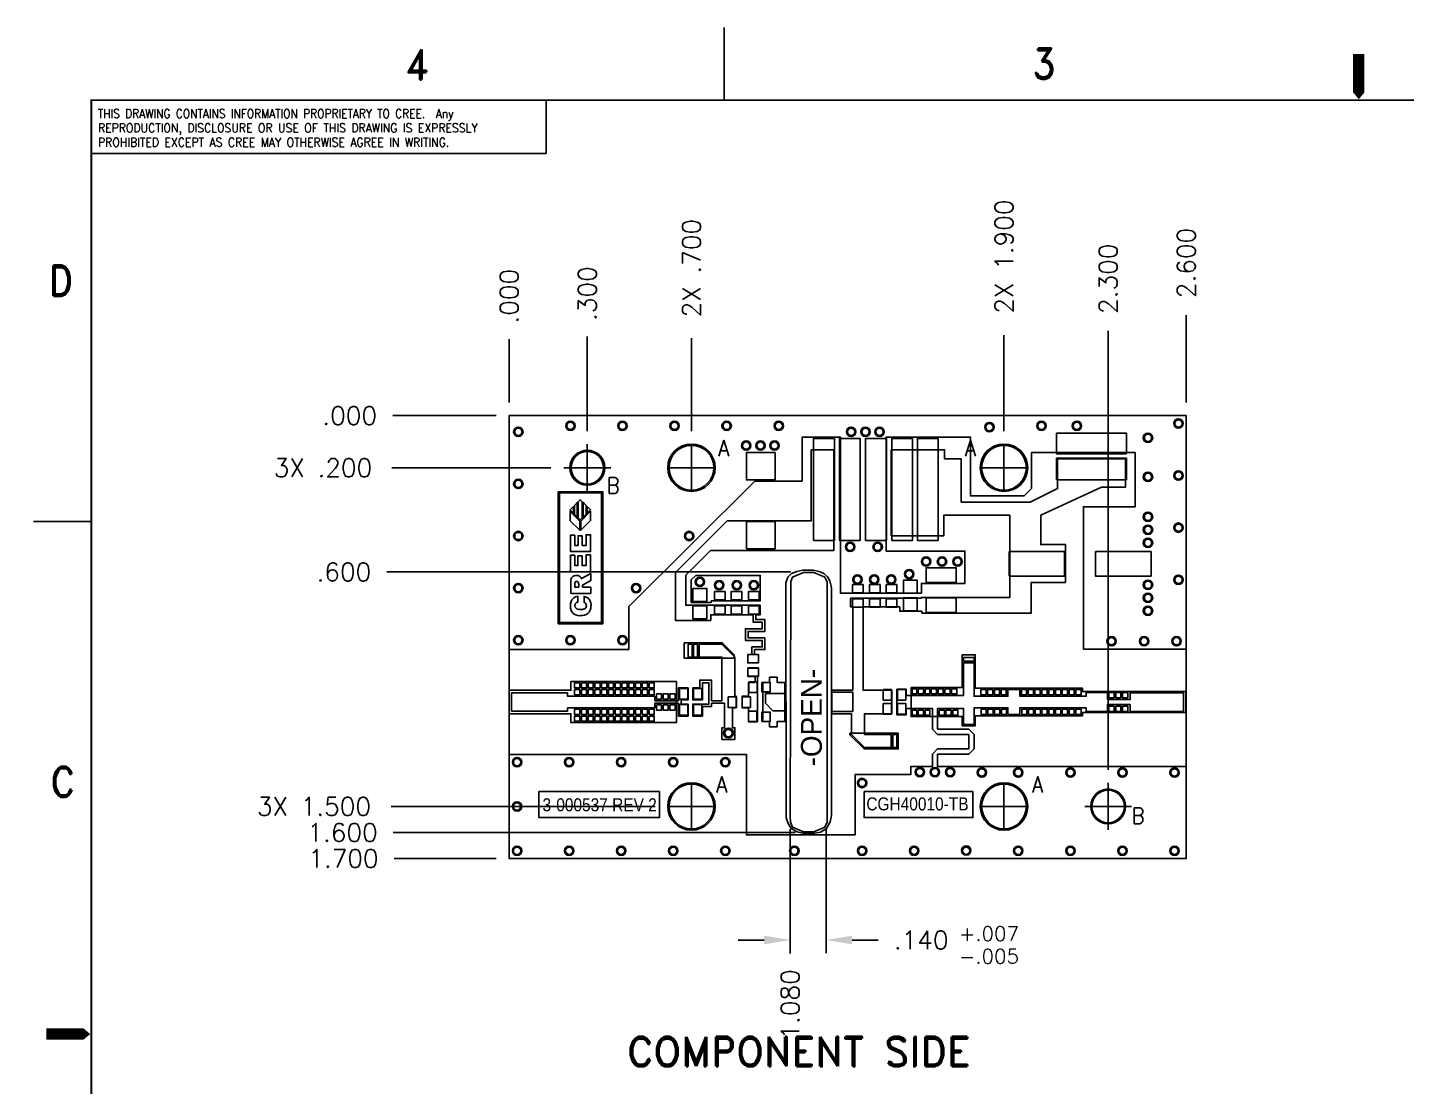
# Model space of a CAD drawing. Header units: inches. Extents: x 4.9 to 15.8, y 1 to 8.7.
# Drawn here: x 5.05 to 10.34, y 4.64 to 8.7 of the extents above; entities that cross this region are included whole.
import ezdxf
from ezdxf.enums import TextEntityAlignment as Align

# ---------------------------------------------------------------- set-up
doc = ezdxf.new("R2010")
doc.units = ezdxf.units.IN
doc.header["$MEASUREMENT"] = 0
doc.linetypes.add('FILLPOLYEX', pattern=[101, 100, 1])
doc.linetypes.add('FILLPOLYIN', pattern=[101, 100, 1])
for name, color, linetype in [('BORDER', 9, 'Continuous'), ('CUTOUT_FAB_pill-flange', 7, 'Continuous'), ('DIM', 1, 'Continuous'), ('MASK', 3, 'Continuous'), ('PCBHOLE', 200, 'Continuous'), ('Substrate_Outline', 2, 'Continuous'), ('TEXT', 4, 'Continuous'), ('TEXT_CLEAR', 7, 'Continuous'), ('TOP', 5, 'Continuous'), ('TRACE1', 20, 'Continuous'), ('VIA_28mil', 250, 'Continuous')]:
    doc.layers.add(name, color=color, linetype=linetype)
doc.styles.add('ARIAL_NEW', font='ARIAL.TTF', dxfattribs={"width": 0.85})
doc.styles.add('DATE', font='ROMANS.SHX', dxfattribs={"width": 0.55})
doc.styles.add('NAME', font='ROMANS.shx', dxfattribs={"width": 0.6})
doc.styles.add('ROMAND', font='romand.shx')
doc.styles.add('ROMANS', font='romans.shx')

# ---------------------------------------------------------------- blocks, each defined once
blk = doc.blocks.new('block_template(1)_2000')
at = {"layer": 'BORDER'}
for p, q in [((-2.03722, -0.12402), (-2.03722, -0.14854)), ((-2.09738, -0.1665), (-2.09738, -0.14854)), ((-2.25091, -0.1665), (-2.09738, -0.1665)), ((-2.2704, -0.29068), (-2.25091, -0.29068))]:
    blk.add_line(p, q, dxfattribs=at)
for points in [[(-1.823, -0.14819, 0, 0.0127, 0), (-1.823, -0.14058, 0.00383, 0.00383, 0), (-1.823, -0.13293, 0.00383, 0.00383, 0)], [(-2.25125, -0.46364, 0, 0.0127, 0), (-2.25886, -0.46364, 0.00383, 0.00383, 0), (-2.26607, -0.46364, 0.00383, 0.00383, 0)]]:
    blk.add_lwpolyline(points, format="xyseb", dxfattribs=at)
at = {"layer": 'BORDER', "const_width": 0.00061}
blk.add_lwpolyline([(-1.3951, -0.14854), (-2.25091, -0.14854), (-2.25091, -0.77875), (-1.3951, -0.77875)], close=True, dxfattribs=at)
at = {"layer": 'BORDER', "style": 'ROMAND'}
for s, height, width, p in [('4', 0.01017, 0.9, (-2.14495, -0.14153)), ('3', 0.01017, 0.9, (-1.93315, -0.14129)), ('THIS DRAWING CONTAINS INFORMATION PROPRIETARY TO CREE.  Any ', 0.0029847, 0.88, (-2.24865, -0.15453)), ('REPRODUCTION, DISCLOSURE OR USE OF THIS DRAWING IS EXPRESSLY', 0.0029847, 0.9, (-2.24865, -0.15936)), ('PROHIBITED EXCEPT AS CREE MAY OTHERWISE AGREE IN WRITING.', 0.0029847, 0.9, (-2.24865, -0.1642)), ('D', 0.01017, 0.9, (-2.26528, -0.21452)), ('C', 0.01017, 0.9, (-2.26464, -0.38362))]:
    blk.add_text(s, height=height, dxfattribs=dict(at, width=width)).set_placement(p)
at = {"layer": 'TEXT'}
for tag, height, style, p in [('REVBL', 0.00533, 'ROMANS', (-1.66436, -0.17826)), ('SFINISH', 0.00269, 'ROMANS', (-1.67501, -0.71093)), ('TITLE1', 0.00665, 'ROMAND', (-1.48586, -0.73643)), ('TITLE2', 0.00665, 'ROMAND', (-1.48586, -0.74709)), ('REV.', 0.00665, 'ROMAND', (-1.40325, -0.76575))]:
    blk.add_attdef(tag, text='', height=height, dxfattribs=dict(at, style=style)).set_placement(p, align=Align.CENTER)
for tag, p, height, style in [('DESCRIPTION', (-1.65103, -0.17826), 0.00533, 'ROMANS'), ('FTOL', (-1.73917, -0.72575), 0.00269, 'ROMANS'), ('DTOL2', (-1.70083, -0.72575), 0.00269, 'ROMANS'), ('ATOL', (-1.67755, -0.72575), 0.00269, 'ROMANS'), ('DTOL3', (-1.70083, -0.72989), 0.00269, 'ROMANS'), ('DRWNO', (-1.48566, -0.76575), 0.00665, 'ROMAND'), ('SCALE', (-1.53667, -0.77549), 0.00426, 'ROMANS'), ('SHTNO', (-1.44224, -0.77562), 0.00426, 'ROMANS')]:
    blk.add_attdef(tag, p, '', height=height, dxfattribs=dict(at, style=style))
for tag, p, style, width in [('DWNBY', (-1.65587, -0.73568), 'NAME', 0.6), ('DDATE', (-1.60794, -0.73568), 'DATE', 0.55), ('CHKBY', (-1.65587, -0.74619), 'NAME', 0.6), ('CDATE', (-1.60794, -0.74619), 'DATE', 0.55), ('ENGBY', (-1.65587, -0.7567), 'NAME', 0.6), ('EDATE', (-1.60794, -0.7567), 'DATE', 0.55), ('QABY', (-1.65587, -0.76721), 'NAME', 0.6), ('QDATE', (-1.60794, -0.76721), 'DATE', 0.55), ('MFGBY', (-1.65587, -0.77772), 'NAME', 0.6), ('MDATE', (-1.60794, -0.77772), 'DATE', 0.55)]:
    blk.add_attdef(tag, p, '', height=0.00533, dxfattribs=dict(at, style=style, width=width))

msp = doc.modelspace()

# ---------------------------------------------------------------- linework, layer by layer
at = {"layer": 'CUTOUT_FAB_pill-flange', "color": 24}
msp.add_lwpolyline([(8.1153, 5.6736), (8.1154, 5.6505), (8.1074, 5.6309), (8.0643, 5.6131), (8.0253, 5.6131), (7.9822, 5.6309), (7.9744, 5.6504), (7.9743, 5.6736), (7.9759, 6.5736), (7.9822, 6.5902), (8.0253, 6.6081), (8.0643, 6.6081), (8.1074, 6.5902), (8.1152, 6.5713), (8.1154, 5.674)], dxfattribs=at)
at = {"layer": 'DIM'}
for p, q in [((9.4948, 7.2606), (9.4948, 7.5965)), ((8.7948, 7.1506), (8.7948, 7.5195)), ((9.1948, 5.8506), (9.1948, 7.536)), ((6.8948, 7.2606), (6.8948, 7.504)), ((7.1948, 7.1506), (7.1948, 7.514)), ((7.5948, 7.1506), (7.5948, 7.5084)), ((6.8448, 7.2106), (6.4473, 7.2106)), ((6.8448, 7.2106), (6.4473, 7.2106)), ((7.1948, 6.9206), (7.1948, 7.1006)), ((7.1948, 6.9206), (7.1948, 7.1006)), ((7.5948, 6.9206), (7.5948, 7.1006)), ((8.7948, 6.9206), (8.7948, 7.1006)), ((7.0548, 7.0106), (6.4438, 7.0106)), ((7.1048, 7.0106), (7.2848, 7.0106)), ((7.1048, 7.0106), (7.2848, 7.0106)), ((7.5048, 7.0106), (7.6848, 7.0106)), ((8.7048, 7.0106), (8.8848, 7.0106)), ((7.9748, 6.6106), (6.425, 6.6106)), ((7.5948, 5.6206), (7.5948, 5.8006)), ((8.7948, 5.6206), (8.7948, 5.8006)), ((9.1948, 5.6206), (9.1948, 5.8006)), ((7.4548, 5.7106), (6.4418, 5.7106)), ((7.5048, 5.7106), (7.6848, 5.7106)), ((8.7048, 5.7106), (8.8848, 5.7106)), ((9.1048, 5.7106), (9.2848, 5.7106)), ((7.9738, 5.6236), (7.9738, 5.1456)), ((8.1118, 5.6236), (8.1118, 5.1478)), ((7.9948, 5.6106), (6.4497, 5.6106)), ((6.8448, 5.5106), (6.4532, 5.5106)), ((6.8448, 5.5106), (6.4532, 5.5106)), ((7.8738, 5.1978), (7.7738, 5.1978)), ((7.8738, 5.1978), (7.7738, 5.1978)), ((8.2118, 5.1978), (8.3118, 5.1978)), ((8.2118, 5.1978), (8.3118, 5.1978))]:
    msp.add_line(p, q, dxfattribs=at)
for points in [[(7.8738, 5.2145), (7.8738, 5.1812), (7.9738, 5.1978)], [(7.8738, 5.2145), (7.8738, 5.1812), (7.9738, 5.1978)], [(8.2118, 5.2145), (8.2118, 5.1812), (8.1118, 5.1978)], [(8.2118, 5.2145), (8.2118, 5.1812), (8.1118, 5.1978)]]:
    msp.add_solid(points, dxfattribs=at)
at = {"layer": 'MASK'}
for points in [[(8.1436, 7.1229), (8.0636, 7.1229), (8.0636, 6.7319), (8.1436, 6.7319)], [(8.2426, 7.1229), (8.1626, 7.1229), (8.1626, 6.7319), (8.2426, 6.7319)], [(8.3436, 7.1229), (8.2636, 7.1229), (8.2636, 6.7319), (8.3436, 6.7319)], [(8.4436, 7.1229), (8.3636, 7.1229), (8.3636, 6.7319), (8.4436, 6.7319)], [(8.5426, 7.1229), (8.4626, 7.1229), (8.4626, 6.7319), (8.5426, 6.7319)], [(9.2652, 7.0638), (9.2652, 7.1438), (8.9971, 7.1438), (8.9971, 7.0638)], [(7.9157, 6.9639), (7.8057, 6.9639), (7.8057, 7.0689), (7.9157, 7.0689)], [(9.2652, 6.9648), (9.2652, 7.0478), (8.9971, 7.0478), (8.9971, 6.9648)], [(7.8057, 6.6989), (7.9157, 6.6989), (7.9157, 6.8039), (7.8057, 6.8039)], [(7.9568, 6.5466), (7.9568, 6.5686), (7.9648, 6.5906), (7.9788, 6.6046), (7.9988, 6.6126), (8.0228, 6.6176), (8.0408, 6.6176), (8.0618, 6.6176), (8.0848, 6.6126), (8.1028, 6.6046), (8.1168, 6.5916), (8.1258, 6.5766), (8.1308, 6.5566), (8.1328, 6.5476), (8.1328, 5.6756), (8.1278, 5.6516), (8.1128, 5.6256), (8.0908, 5.6116), (8.0588, 5.6066), (8.0288, 5.6066), (8.0048, 5.6116), (7.9928, 5.6166), (7.9778, 5.6256), (7.9658, 5.6446), (7.9608, 5.6596), (7.9588, 5.6686), (7.9578, 5.6736), (7.9578, 5.6776), (7.9568, 6.5466)], [(7.5668, 6.3386), (7.7128, 6.3386), (7.7588, 6.2926), (7.7588, 6.2796), (7.5668, 6.2796), (7.5668, 6.3386)], [(7.8788, 6.1436), (7.9558, 6.1436), (7.9558, 6.0776), (7.9078, 6.0776), (7.8788, 6.1066), (7.8788, 6.1436)], [(8.1328, 6.1486), (8.2138, 6.1486), (8.2138, 6.0756), (8.1328, 6.0756)], [(8.2028, 5.9916), (8.3888, 5.9916), (8.3888, 5.9316), (8.2578, 5.9316), (8.2028, 5.9856), (8.2028, 5.9916)]]:
    msp.add_lwpolyline(points, close=True, dxfattribs=at)
at = {"layer": 'MASK', "color": 3}
for points in [[(7.0828, 6.9186), (7.2538, 6.9186), (7.2538, 6.4116), (7.0828, 6.4116)], [(8.8148, 6.6886), (9.0268, 6.6886), (9.0268, 6.5946), (8.8148, 6.5946)], [(9.1458, 6.6886), (9.3598, 6.6886), (9.3598, 6.5946), (9.1458, 6.5946)], [(7.0088, 5.7676), (7.4718, 5.7676), (7.4718, 5.6676), (7.0088, 5.6676)], [(8.2578, 5.7676), (8.6758, 5.7676), (8.6758, 5.6676), (8.2578, 5.6676)]]:
    msp.add_lwpolyline(points, close=True, dxfattribs=at)
at = {"layer": 'MASK', "linetype": 'Continuous'}
for points in [[(8.6118, 6.5696), (8.4958, 6.5696), (8.4958, 6.6266), (8.6118, 6.6266)], [(8.4088, 6.5286), (8.4088, 6.5786), (8.4618, 6.5786), (8.4618, 6.5286)], [(7.6005, 6.4975), (7.6005, 6.5475), (7.6535, 6.5475), (7.6535, 6.4975)], [(7.7246, 6.535), (7.7246, 6.503), (7.6836, 6.503), (7.6836, 6.535)], [(7.7876, 6.535), (7.7876, 6.503), (7.7466, 6.503), (7.7466, 6.535)], [(7.8546, 6.535), (7.8546, 6.503), (7.8136, 6.503), (7.8136, 6.535)], [(8.2536, 6.562), (8.2536, 6.53), (8.2126, 6.53), (8.2126, 6.562)], [(8.3196, 6.562), (8.3196, 6.53), (8.2786, 6.53), (8.2786, 6.562)], [(8.3836, 6.562), (8.3836, 6.53), (8.3426, 6.53), (8.3426, 6.562)], [(7.6005, 6.4305), (7.6005, 6.4805), (7.6535, 6.4805), (7.6535, 6.4305)], [(7.7246, 6.481), (7.7246, 6.449), (7.6836, 6.449), (7.6836, 6.481)], [(7.7876, 6.481), (7.7876, 6.449), (7.7466, 6.449), (7.7466, 6.481)], [(7.8546, 6.481), (7.8546, 6.449), (7.8136, 6.449), (7.8136, 6.481)], [(8.2536, 6.508), (8.2536, 6.476), (8.2126, 6.476), (8.2126, 6.508)], [(8.3196, 6.508), (8.3196, 6.476), (8.2786, 6.476), (8.2786, 6.508)], [(8.3836, 6.508), (8.3836, 6.476), (8.3426, 6.476), (8.3426, 6.508)], [(8.4088, 6.4616), (8.4088, 6.5116), (8.4618, 6.5116), (8.4618, 6.4616)], [(8.6118, 6.4546), (8.4958, 6.4546), (8.4958, 6.5116), (8.6118, 6.5116)], [(7.8526, 6.294), (7.8526, 6.262), (7.8116, 6.262), (7.8116, 6.294)], [(7.8526, 6.242), (7.8526, 6.21), (7.8116, 6.21), (7.8116, 6.242)], [(7.5483, 6.1629), (7.5803, 6.1629), (7.5803, 6.1219), (7.5483, 6.1219)], [(7.6023, 6.1629), (7.6343, 6.1629), (7.6343, 6.1219), (7.6023, 6.1219)], [(7.8153, 6.1889), (7.8473, 6.1889), (7.8473, 6.1479), (7.8153, 6.1479)], [(7.8653, 6.1869), (7.8973, 6.1869), (7.8973, 6.1499), (7.8653, 6.1499)], [(8.3633, 6.1183), (8.3313, 6.1183), (8.3313, 6.1593), (8.3633, 6.1593)], [(8.4173, 6.1183), (8.3853, 6.1183), (8.3853, 6.1593), (8.4173, 6.1593)], [(7.5483, 6.1019), (7.5803, 6.1019), (7.5803, 6.0609), (7.5483, 6.0609)], [(7.6023, 6.1019), (7.6343, 6.1019), (7.6343, 6.0609), (7.6023, 6.0609)], [(7.7353, 6.1319), (7.7673, 6.1319), (7.7673, 6.0909), (7.7353, 6.0909)], [(7.7893, 6.1319), (7.8213, 6.1319), (7.8213, 6.0909), (7.7893, 6.0909)], [(8.3633, 6.0643), (8.3313, 6.0643), (8.3313, 6.1053), (8.3633, 6.1053)], [(8.4173, 6.0643), (8.3853, 6.0643), (8.3853, 6.1053), (8.4173, 6.1053)], [(7.8143, 6.0759), (7.8463, 6.0759), (7.8463, 6.0349), (7.8143, 6.0349)], [(7.8653, 6.0729), (7.8973, 6.0729), (7.8973, 6.0369), (7.8653, 6.0369)]]:
    msp.add_lwpolyline(points, close=True, dxfattribs=at)
at = {"layer": 'MASK'}
for points in [[(8.4378, 6.1676), (8.6348, 6.1676), (8.6348, 6.2926), (8.6848, 6.2926), (8.6848, 6.1646), (9.0958, 6.1646), (9.0958, 6.1516), (9.4928, 6.1516), (9.4928, 6.0706), (9.0958, 6.0706), (9.0958, 6.0586), (8.6998, 6.0586), (8.6848, 6.0586), (8.6848, 6.0206), (8.6348, 6.0206), (8.6348, 6.0556), (8.4378, 6.0556), (8.4378, 6.1676), (8.4378, 6.1676)], [(6.8948, 6.1566), (7.1318, 6.1566), (7.1318, 6.1906), (7.5368, 6.1906), (7.5368, 6.0326), (7.1318, 6.0326), (7.1318, 6.0666), (6.8948, 6.0666), (6.8948, 6.1566)]]:
    msp.add_lwpolyline(points, dxfattribs=at)
for centre, radius in [((6.9298, 7.1486), 0.018), ((7.1298, 7.1716), 0.018), ((7.3298, 7.1716), 0.018), ((7.5298, 7.1716), 0.018), ((7.7298, 7.1716), 0.018), ((7.9298, 7.1716), 0.018), ((8.2078, 7.1486), 0.018), ((8.2628, 7.1486), 0.018), ((8.3168, 7.1486), 0.018), ((8.7388, 7.1666), 0.018), ((8.9388, 7.1716), 0.018), ((9.0748, 7.1716), 0.018), ((9.4648, 7.1806), 0.018), ((7.8048, 7.0956), 0.018), ((7.8598, 7.0956), 0.018), ((7.9138, 7.0956), 0.018), ((9.3478, 7.1256), 0.018), ((9.3478, 6.9756), 0.018), ((9.4648, 6.9806), 0.018), ((6.9298, 6.9486), 0.018), ((9.3478, 6.8226), 0.018), ((9.3478, 6.7726), 0.018), ((9.4648, 6.7806), 0.018), ((6.9298, 6.7486), 0.018), ((7.5858, 6.7486), 0.018), ((9.3478, 6.7226), 0.018), ((8.2038, 6.7066), 0.018), ((8.3098, 6.7066), 0.018), ((8.4308, 6.6026), 0.018), ((8.4958, 6.6506), 0.018), ((8.5568, 6.6506), 0.018), ((8.6168, 6.6506), 0.018), ((6.9298, 6.5486), 0.018), ((7.3818, 6.5486), 0.018), ((7.6268, 6.5726), 0.018), ((7.7008, 6.5596), 0.018), ((7.7688, 6.5596), 0.018), ((7.8338, 6.5596), 0.018), ((8.2318, 6.5816), 0.018), ((8.2968, 6.5816), 0.018), ((8.3618, 6.5816), 0.018), ((9.3478, 6.5616), 0.018), ((9.4648, 6.5806), 0.018), ((9.3478, 6.5116), 0.018), ((9.3478, 6.4616), 0.018), ((6.9298, 6.3486), 0.018), ((7.1298, 6.3486), 0.018), ((7.3298, 6.3486), 0.018), ((9.2078, 6.3446), 0.018), ((9.3328, 6.3446), 0.018), ((9.4578, 6.3446), 0.018), ((7.7368, 5.9926), 0.019), ((6.9248, 5.8806), 0.018), ((7.1248, 5.8806), 0.018), ((7.3248, 5.8806), 0.018), ((7.5248, 5.8806), 0.018), ((7.7248, 5.8806), 0.018), ((8.4718, 5.8426), 0.018), ((8.5298, 5.8426), 0.018), ((8.5878, 5.8426), 0.018), ((8.7098, 5.8406), 0.018), ((8.8498, 5.8406), 0.018), ((9.0498, 5.8406), 0.018), ((9.2498, 5.8406), 0.018), ((9.4498, 5.8406), 0.018), ((8.2498, 5.8006), 0.018), ((6.9248, 5.7106), 0.018), ((6.9248, 5.5406), 0.018), ((7.1248, 5.5406), 0.018), ((7.3248, 5.5406), 0.018), ((7.5248, 5.5406), 0.018), ((7.7248, 5.5406), 0.018), ((7.9898, 5.5406), 0.018), ((8.2498, 5.5406), 0.018), ((8.4498, 5.5406), 0.018), ((8.6498, 5.5416), 0.018), ((8.8498, 5.5406), 0.018), ((9.0498, 5.5406), 0.018), ((9.2498, 5.5406), 0.018), ((9.4498, 5.5406), 0.018)]:
    msp.add_circle(centre, radius, dxfattribs=at)
at = {"layer": 'MASK', "color": 3}
for centre, radius in [((7.5948, 7.0106), 0.091), ((8.7948, 7.0106), 0.091), ((7.1948, 7.0106), 0.067), ((7.5948, 5.7106), 0.091), ((8.7948, 5.7106), 0.091), ((9.1948, 5.7106), 0.067)]:
    msp.add_circle(centre, radius, dxfattribs=at)
at = {"layer": 'PCBHOLE'}
for centre in [(7.5948, 7.0106), (8.7948, 7.0106), (7.5948, 5.7106), (8.7948, 5.7106)]:
    msp.add_circle(centre, 0.086, dxfattribs=at)
at = {"layer": 'PCBHOLE', "linetype": 'FILLPOLYIN'}
for centre in [(7.1948, 7.0106), (9.1948, 5.7106)]:
    msp.add_circle(centre, 0.0625, dxfattribs=at)
at = {"layer": 'Substrate_Outline'}
msp.add_lwpolyline([(6.8948, 7.2106), (9.4948, 7.2106), (9.4948, 5.5106), (6.8948, 5.5106), (6.8948, 7.2106)], close=True, dxfattribs=at)
at = {"layer": 'Substrate_Outline', "color": 253}
msp.add_lwpolyline([(6.8948, 7.2106), (9.4948, 7.2106), (9.4948, 5.5106), (6.8948, 5.5106), (6.8948, 7.2106)], close=True, dxfattribs=at)
at = {"layer": 'TOP', "color": 4}
for p, q in [((8.3618, 7.0796), (8.3618, 6.7496)), ((8.5668, 7.0796), (8.3618, 7.0796)), ((8.5668, 7.0446), (8.5668, 7.0796)), ((8.6308, 7.0446), (8.5668, 7.0446)), ((8.6308, 6.8786), (8.6308, 7.0446)), ((8.9358, 6.8286), (9.1698, 6.9366)), ((8.5638, 6.7496), (8.5638, 6.8286)), ((8.5638, 6.8286), (8.8168, 6.8286)), ((8.3618, 6.7496), (8.5638, 6.7496))]:
    msp.add_line(p, q, dxfattribs=at)
at = {"layer": 'TOP', "color": 5}
msp.add_lwpolyline([(6.8948, 7.2106), (9.4948, 7.2106), (9.4948, 6.3146), (9.0998, 6.3146), (9.0998, 6.8606), (9.2988, 6.8606), (9.2988, 7.0686), (8.9008, 7.0686), (8.9008, 6.9316), (8.8718, 6.9026), (8.6658, 6.9026), (8.6658, 7.1286), (8.3418, 7.1286), (8.3418, 6.6906), (8.6448, 6.6906), (8.6448, 6.5666), (8.4778, 6.5666), (8.4778, 6.5286), (8.1668, 6.5286), (8.1668, 7.1286), (8.0198, 7.1286), (8.0198, 6.9596), (7.8378, 6.9596), (7.3538, 6.4776), (7.3538, 6.3136), (6.8948, 6.3136), (6.8948, 7.2106)], close=True, dxfattribs=at)
at = {"layer": 'TOP', "color": 4}
for points in [[(8.0538, 7.0796), (8.1408, 7.0796), (8.1408, 6.6926), (7.6678, 6.6926), (7.5728, 6.5986), (7.5728, 6.4826), (7.8588, 6.4826), (7.8588, 6.4466), (7.8418, 6.4466), (7.8418, 6.4276), (7.8768, 6.4276), (7.8768, 6.3826), (7.8118, 6.3826), (7.8118, 6.3576), (7.8768, 6.3576), (7.8768, 6.3126), (7.8368, 6.3126), (7.8368, 6.2936), (7.8518, 6.2936), (7.8518, 6.2616), (7.8108, 6.2616), (7.8108, 6.2936), (7.8268, 6.2936), (7.8268, 6.3226), (7.8668, 6.3226), (7.8668, 6.3476), (7.8018, 6.3476), (7.8018, 6.3926), (7.8668, 6.3926), (7.8668, 6.4176), (7.8318, 6.4176), (7.8318, 6.4466), (7.6688, 6.4466), (7.6688, 6.4246), (7.5328, 6.4246), (7.5328, 6.6086), (7.7318, 6.8066), (8.0538, 6.8066), (8.0538, 7.0796)], [(8.3618, 7.0796), (8.5668, 7.0796), (8.5668, 7.0446), (8.6308, 7.0446), (8.6308, 6.8786), (8.8948, 6.8786), (9.0008, 6.9306), (9.0008, 7.0446), (9.2618, 7.0446), (9.2618, 6.9366), (9.1698, 6.9366), (8.9358, 6.8286), (8.9358, 6.7156), (9.0308, 6.7156), (9.0308, 6.5706), (8.8998, 6.5706), (8.8998, 6.4526), (8.4798, 6.4526), (8.4798, 6.4596), (8.3948, 6.4596), (8.3948, 6.4766), (8.2538, 6.4766), (8.2538, 6.1566), (8.2588, 6.1566), (8.2588, 6.1566), (8.3638, 6.1566), (8.3638, 6.0666), (8.2598, 6.0666), (8.2598, 6.0666), (8.2598, 6.0666), (8.2598, 5.9866), (8.3618, 5.9866), (8.3618, 5.9366), (8.2598, 5.9366), (8.2088, 5.9866), (8.2088, 6.0666), (8.1338, 6.0666), (8.1338, 6.1566), (8.2138, 6.1566), (8.2138, 6.4766), (8.2058, 6.4766), (8.2058, 6.5096), (8.4778, 6.5096), (8.4778, 6.5126), (8.8168, 6.5126), (8.8168, 6.8286), (8.5638, 6.8286), (8.5638, 6.7496), (8.3618, 6.7496), (8.3618, 7.0796)], [(7.5818, 6.3336), (7.5968, 6.3336), (7.5968, 6.2836), (7.5818, 6.2836)], [(7.6238, 6.3336), (7.7118, 6.3336), (7.7618, 6.2836), (7.7618, 6.1336), (7.7668, 6.1336), (7.7668, 6.0896), (7.7518, 6.0896), (7.7518, 6.0126), (7.7618, 6.0126), (7.7618, 5.9676), (7.7118, 5.9676), (7.7118, 6.0126), (7.7218, 6.0126), (7.7218, 6.1066), (7.6718, 6.1066), (7.6718, 6.0936), (7.6368, 6.0936), (7.6368, 6.0576), (7.5998, 6.0576), (7.5998, 6.1036), (7.6618, 6.1036), (7.6618, 6.1856), (7.6368, 6.1856), (7.6368, 6.1196), (7.5998, 6.1196), (7.5998, 6.1656), (7.6268, 6.1656), (7.6268, 6.1956), (7.6718, 6.1956), (7.6718, 6.1166), (7.7118, 6.1166), (7.7118, 6.2836), (7.6238, 6.2836), (7.6238, 6.3336)], [(7.6028, 6.3336), (7.6178, 6.3336), (7.6178, 6.2836), (7.6028, 6.2836)], [(8.6398, 6.2826), (8.6798, 6.2826), (8.6798, 6.2676), (8.6398, 6.2676)], [(7.8108, 6.2416), (7.8518, 6.2416), (7.8518, 6.2096), (7.8488, 6.2096), (7.8488, 6.0366), (7.8138, 6.0366), (7.8138, 6.0896), (7.7888, 6.0896), (7.7888, 6.1336), (7.8138, 6.1336), (7.8138, 6.1866), (7.8388, 6.1866), (7.8388, 6.2096), (7.8108, 6.2096), (7.8108, 6.2416)], [(7.8938, 6.2066), (7.9238, 6.2066), (7.9238, 6.1866), (7.9538, 6.1866), (7.9538, 6.0366), (7.9238, 6.0366), (7.9238, 6.0166), (7.8938, 6.0166), (7.8938, 6.0366), (7.8688, 6.0366), (7.8688, 6.1866), (7.8938, 6.1866), (7.8938, 6.2066)], [(6.9038, 6.1466), (7.1188, 6.1466), (7.1188, 6.1336), (7.1188, 6.1336), (7.1188, 6.1336), (7.4538, 6.1336), (7.4538, 6.1166), (7.5448, 6.1166), (7.5448, 6.1656), (7.5818, 6.1656), (7.5818, 6.1196), (7.5548, 6.1196), (7.5548, 6.1036), (7.5818, 6.1036), (7.5818, 6.0576), (7.5448, 6.0576), (7.5448, 6.1066), (7.4538, 6.1066), (7.4538, 6.0896), (7.1188, 6.0896), (7.1188, 6.0896), (7.1188, 6.0896), (7.1188, 6.0766), (6.9038, 6.0766), (6.9038, 6.1466)], [(7.1458, 6.1856), (7.1658, 6.1856), (7.1658, 6.1656), (7.1458, 6.1656)], [(7.1458, 6.1596), (7.1658, 6.1596), (7.1658, 6.1396), (7.1458, 6.1396)], [(7.1718, 6.1856), (7.1918, 6.1856), (7.1918, 6.1656), (7.1718, 6.1656)], [(7.1718, 6.1596), (7.1918, 6.1596), (7.1918, 6.1396), (7.1718, 6.1396)], [(7.1978, 6.1856), (7.2178, 6.1856), (7.2178, 6.1656), (7.1978, 6.1656)], [(7.1978, 6.1596), (7.2178, 6.1596), (7.2178, 6.1396), (7.1978, 6.1396)], [(7.2238, 6.1856), (7.2438, 6.1856), (7.2438, 6.1656), (7.2238, 6.1656)], [(7.2238, 6.1596), (7.2438, 6.1596), (7.2438, 6.1396), (7.2238, 6.1396)], [(7.2498, 6.1856), (7.2698, 6.1856), (7.2698, 6.1656), (7.2498, 6.1656)], [(7.2498, 6.1596), (7.2698, 6.1596), (7.2698, 6.1396), (7.2498, 6.1396)], [(7.2758, 6.1856), (7.2958, 6.1856), (7.2958, 6.1656), (7.2758, 6.1656)], [(7.2758, 6.1596), (7.2958, 6.1596), (7.2958, 6.1396), (7.2758, 6.1396)], [(7.3018, 6.1856), (7.3218, 6.1856), (7.3218, 6.1656), (7.3018, 6.1656)], [(7.3018, 6.1596), (7.3218, 6.1596), (7.3218, 6.1396), (7.3018, 6.1396)], [(7.3278, 6.1856), (7.3478, 6.1856), (7.3478, 6.1656), (7.3278, 6.1656)], [(7.3278, 6.1596), (7.3478, 6.1596), (7.3478, 6.1396), (7.3278, 6.1396)], [(7.3538, 6.1856), (7.3738, 6.1856), (7.3738, 6.1656), (7.3538, 6.1656)], [(7.3538, 6.1596), (7.3738, 6.1596), (7.3738, 6.1396), (7.3538, 6.1396)], [(7.3798, 6.1856), (7.3998, 6.1856), (7.3998, 6.1656), (7.3798, 6.1656)], [(7.3798, 6.1596), (7.3998, 6.1596), (7.3998, 6.1396), (7.3798, 6.1396)], [(7.4058, 6.1856), (7.4258, 6.1856), (7.4258, 6.1656), (7.4058, 6.1656)], [(7.4058, 6.1596), (7.4258, 6.1596), (7.4258, 6.1396), (7.4058, 6.1396)], [(7.4318, 6.1856), (7.4518, 6.1856), (7.4518, 6.1656), (7.4318, 6.1656)], [(7.4318, 6.1596), (7.4518, 6.1596), (7.4518, 6.1396), (7.4318, 6.1396)], [(7.4598, 6.1426), (7.4798, 6.1426), (7.4798, 6.1226), (7.4598, 6.1226)], [(7.4858, 6.1426), (7.5058, 6.1426), (7.5058, 6.1226), (7.4858, 6.1226)], [(7.5118, 6.1426), (7.5318, 6.1426), (7.5318, 6.1226), (7.5118, 6.1226)], [(8.4418, 6.1626), (8.4598, 6.1626), (8.4598, 6.1426), (8.4418, 6.1426)], [(8.4658, 6.1626), (8.4858, 6.1626), (8.4858, 6.1426), (8.4658, 6.1426)], [(8.4918, 6.1626), (8.5098, 6.1626), (8.5098, 6.1426), (8.4918, 6.1426)], [(8.5158, 6.1626), (8.5358, 6.1626), (8.5358, 6.1426), (8.5158, 6.1426)], [(8.5418, 6.1626), (8.5618, 6.1626), (8.5618, 6.1426), (8.5418, 6.1426)], [(8.5678, 6.1626), (8.5878, 6.1626), (8.5878, 6.1426), (8.5678, 6.1426)], [(8.5938, 6.1626), (8.6138, 6.1626), (8.6138, 6.1426), (8.5938, 6.1426)], [(8.7058, 6.1596), (8.7258, 6.1596), (8.7258, 6.1396), (8.7058, 6.1396)], [(8.7318, 6.1596), (8.7518, 6.1596), (8.7518, 6.1396), (8.7318, 6.1396)], [(8.7578, 6.1596), (8.7778, 6.1596), (8.7778, 6.1396), (8.7578, 6.1396)], [(8.7838, 6.1596), (8.8038, 6.1596), (8.8038, 6.1396), (8.7838, 6.1396)], [(8.8618, 6.1596), (8.8818, 6.1596), (8.8818, 6.1396), (8.8618, 6.1396)], [(8.8878, 6.1596), (8.9078, 6.1596), (8.9078, 6.1396), (8.8878, 6.1396)], [(8.9138, 6.1596), (8.9338, 6.1596), (8.9338, 6.1396), (8.9138, 6.1396)], [(8.9408, 6.1596), (8.9608, 6.1596), (8.9608, 6.1396), (8.9408, 6.1396)], [(8.9668, 6.1596), (8.9868, 6.1596), (8.9868, 6.1396), (8.9668, 6.1396)], [(8.9928, 6.1596), (9.0128, 6.1596), (9.0128, 6.1396), (8.9928, 6.1396)], [(9.0188, 6.1596), (9.0388, 6.1596), (9.0388, 6.1396), (9.0188, 6.1396)], [(9.0448, 6.1596), (9.0648, 6.1596), (9.0648, 6.1396), (9.0448, 6.1396)], [(9.0708, 6.1596), (9.0908, 6.1596), (9.0908, 6.1396), (9.0708, 6.1396)], [(9.1978, 6.1476), (9.2178, 6.1476), (9.2178, 6.1276), (9.1978, 6.1276)], [(9.2238, 6.1476), (9.2438, 6.1476), (9.2438, 6.1276), (9.2238, 6.1276)], [(9.2498, 6.1476), (9.2698, 6.1476), (9.2698, 6.1276), (9.2498, 6.1276)], [(7.4598, 6.1006), (7.4798, 6.1006), (7.4798, 6.0806), (7.4598, 6.0806)], [(7.4858, 6.1006), (7.5058, 6.1006), (7.5058, 6.0806), (7.4858, 6.0806)], [(7.5118, 6.1006), (7.5318, 6.1006), (7.5318, 6.0806), (7.5118, 6.0806)], [(9.1978, 6.0956), (9.2178, 6.0956), (9.2178, 6.0756), (9.1978, 6.0756)], [(9.2238, 6.0956), (9.2438, 6.0956), (9.2438, 6.0756), (9.2238, 6.0756)], [(9.2498, 6.0956), (9.2698, 6.0956), (9.2698, 6.0756), (9.2498, 6.0756)], [(7.1458, 6.0635), (7.1658, 6.0635), (7.1658, 6.0835), (7.1458, 6.0835)], [(7.1458, 6.0375), (7.1658, 6.0375), (7.1658, 6.0575), (7.1458, 6.0575)], [(7.1718, 6.0635), (7.1918, 6.0635), (7.1918, 6.0835), (7.1718, 6.0835)], [(7.1718, 6.0375), (7.1918, 6.0375), (7.1918, 6.0575), (7.1718, 6.0575)], [(7.1978, 6.0635), (7.2178, 6.0635), (7.2178, 6.0835), (7.1978, 6.0835)], [(7.1978, 6.0375), (7.2178, 6.0375), (7.2178, 6.0575), (7.1978, 6.0575)], [(7.2238, 6.0635), (7.2438, 6.0635), (7.2438, 6.0835), (7.2238, 6.0835)], [(7.2238, 6.0375), (7.2438, 6.0375), (7.2438, 6.0575), (7.2238, 6.0575)], [(7.2498, 6.0836), (7.2698, 6.0836), (7.2698, 6.0636), (7.2498, 6.0636)], [(7.2498, 6.0576), (7.2698, 6.0576), (7.2698, 6.0376), (7.2498, 6.0376)], [(7.2758, 6.0836), (7.2958, 6.0836), (7.2958, 6.0636), (7.2758, 6.0636)], [(7.2758, 6.0576), (7.2958, 6.0576), (7.2958, 6.0376), (7.2758, 6.0376)], [(7.3018, 6.0836), (7.3218, 6.0836), (7.3218, 6.0636), (7.3018, 6.0636)], [(7.3018, 6.0576), (7.3218, 6.0576), (7.3218, 6.0376), (7.3018, 6.0376)], [(7.3278, 6.0836), (7.3478, 6.0836), (7.3478, 6.0636), (7.3278, 6.0636)], [(7.3278, 6.0576), (7.3478, 6.0576), (7.3478, 6.0376), (7.3278, 6.0376)], [(7.3538, 6.0836), (7.3738, 6.0836), (7.3738, 6.0636), (7.3538, 6.0636)], [(7.3538, 6.0576), (7.3738, 6.0576), (7.3738, 6.0376), (7.3538, 6.0376)], [(7.3798, 6.0836), (7.3998, 6.0836), (7.3998, 6.0636), (7.3798, 6.0636)], [(7.3798, 6.0576), (7.3998, 6.0576), (7.3998, 6.0376), (7.3798, 6.0376)], [(7.4058, 6.0836), (7.4258, 6.0836), (7.4258, 6.0636), (7.4058, 6.0636)], [(7.4058, 6.0576), (7.4258, 6.0576), (7.4258, 6.0376), (7.4058, 6.0376)], [(7.4318, 6.0836), (7.4518, 6.0836), (7.4518, 6.0636), (7.4318, 6.0636)], [(7.4318, 6.0576), (7.4518, 6.0576), (7.4518, 6.0376), (7.4318, 6.0376)], [(8.4418, 6.0806), (8.4598, 6.0806), (8.4598, 6.0606), (8.4418, 6.0606)], [(8.4658, 6.0806), (8.4858, 6.0806), (8.4858, 6.0606), (8.4658, 6.0606)], [(8.4918, 6.0806), (8.5098, 6.0806), (8.5098, 6.0606), (8.4918, 6.0606)], [(8.5458, 6.0806), (8.5658, 6.0806), (8.5658, 6.0606), (8.5458, 6.0606)], [(8.5718, 6.0806), (8.5918, 6.0806), (8.5918, 6.0606), (8.5718, 6.0606)], [(8.5978, 6.0806), (8.6178, 6.0806), (8.6178, 6.0606), (8.5978, 6.0606)], [(8.7068, 6.0836), (8.7268, 6.0836), (8.7268, 6.0636), (8.7068, 6.0636)], [(8.7328, 6.0836), (8.7528, 6.0836), (8.7528, 6.0636), (8.7328, 6.0636)], [(8.7588, 6.0836), (8.7788, 6.0836), (8.7788, 6.0636), (8.7588, 6.0636)], [(8.7848, 6.0836), (8.8048, 6.0836), (8.8048, 6.0636), (8.7848, 6.0636)], [(8.8628, 6.0836), (8.8828, 6.0836), (8.8828, 6.0636), (8.8628, 6.0636)], [(8.8888, 6.0836), (8.9088, 6.0836), (8.9088, 6.0636), (8.8888, 6.0636)], [(8.9148, 6.0836), (8.9348, 6.0836), (8.9348, 6.0636), (8.9148, 6.0636)], [(8.9408, 6.0836), (8.9608, 6.0836), (8.9608, 6.0636), (8.9408, 6.0636)], [(8.9668, 6.0836), (8.9868, 6.0836), (8.9868, 6.0636), (8.9668, 6.0636)], [(8.9928, 6.0836), (9.0128, 6.0836), (9.0128, 6.0636), (8.9928, 6.0636)], [(9.0188, 6.0836), (9.0388, 6.0836), (9.0388, 6.0636), (9.0188, 6.0636)], [(9.0448, 6.0836), (9.0648, 6.0836), (9.0648, 6.0636), (9.0448, 6.0636)], [(9.0708, 6.0836), (9.0908, 6.0836), (9.0908, 6.0636), (9.0708, 6.0636)], [(8.3678, 5.9866), (8.3828, 5.9866), (8.3828, 5.9366), (8.3678, 5.9366)]]:
    msp.add_lwpolyline(points, close=True, dxfattribs=at)
at = {"layer": 'TOP', "color": 6, "linetype": 'FILLPOLYIN'}
msp.add_lwpolyline([(7.2488, 6.9138), (7.2488, 6.4166), (7.088, 6.4166), (7.088, 6.9138)], close=True, dxfattribs=at)
at = {"layer": 'TOP', "color": 4, "linetype": 'FILLPOLYEX'}
for points in [[(7.1601, 6.8181), (7.1678, 6.8106), (7.1755, 6.8181), (7.1755, 6.88), (7.1678, 6.8875), (7.1601, 6.88)], [(7.1413, 6.8616), (7.1413, 6.836), (7.1284, 6.8491)], [(7.1284, 6.8072), (7.1654, 6.7705), (7.1654, 6.8062), (7.1284, 6.843)], [(7.1564, 6.8764), (7.1564, 6.8208), (7.145, 6.8323), (7.145, 6.8653)], [(7.2073, 6.8439), (7.2073, 6.8081), (7.1693, 6.7705), (7.1693, 6.8062)], [(7.1906, 6.8653), (7.1906, 6.8323), (7.1792, 6.8208), (7.1792, 6.8764)], [(7.1943, 6.8616), (7.1943, 6.836), (7.2073, 6.8491)], [(7.1472, 6.7522), (7.1472, 6.7128), (7.1591, 6.7128), (7.1591, 6.7495), (7.1748, 6.7495), (7.1748, 6.7128), (7.1901, 6.7128), (7.1901, 6.7535), (7.2073, 6.7535), (7.2073, 6.689), (7.1306, 6.689), (7.1306, 6.7522)], [(7.147, 6.6748), (7.147, 6.6354), (7.1589, 6.6354), (7.1589, 6.6721), (7.1745, 6.6721), (7.1745, 6.6354), (7.1899, 6.6354), (7.1899, 6.6761), (7.207, 6.6761), (7.207, 6.6115), (7.1304, 6.6115), (7.1304, 6.6748)], [(7.1627, 6.5953), (7.1663, 6.5928), (7.1688, 6.5904), (7.1698, 6.5888), (7.1719, 6.5853), (7.2077, 6.6043), (7.2077, 6.5775), (7.1764, 6.5603), (7.1764, 6.5527), (7.2077, 6.5527), (7.2077, 6.5285), (7.1309, 6.5285), (7.1309, 6.5728), (7.1313, 6.5774), (7.1324, 6.5837), (7.1342, 6.5878), (7.1357, 6.5898), (7.1375, 6.5923), (7.1402, 6.5942), (7.1442, 6.5963), (7.1495, 6.5975), (7.1511, 6.5976), (7.1556, 6.5976), (7.1596, 6.5967)], [(7.1581, 6.5178), (7.1581, 6.4953), (7.1557, 6.4945), (7.1526, 6.4928), (7.1503, 6.4906), (7.1486, 6.488), (7.1477, 6.4852), (7.1473, 6.4841), (7.1473, 6.4816), (7.1473, 6.48), (7.1483, 6.4761), (7.1502, 6.4727), (7.1529, 6.4702), (7.1557, 6.4684), (7.1593, 6.4672), (7.1641, 6.4664), (7.1692, 6.4663), (7.1727, 6.4662), (7.1768, 6.4668), (7.1805, 6.4673), (7.1832, 6.4685), (7.1854, 6.4694), (7.1873, 6.4711), (7.189, 6.4735), (7.1904, 6.4767), (7.191, 6.48), (7.1908, 6.4829), (7.1907, 6.4852), (7.1898, 6.4877), (7.1884, 6.4897), (7.1873, 6.4912), (7.1841, 6.4934), (7.1825, 6.4941), (7.1825, 6.5168), (7.1873, 6.5156), (7.1924, 6.513), (7.1958, 6.5114), (7.2006, 6.5072), (7.2046, 6.5018), (7.2078, 6.4927), (7.209, 6.4837), (7.2088, 6.4802), (7.2082, 6.4718), (7.2063, 6.464), (7.2023, 6.4567), (7.1961, 6.4509), (7.1902, 6.4471), (7.1839, 6.4445), (7.1769, 6.4432), (7.1739, 6.4431), (7.1699, 6.443), (7.1629, 6.4427), (7.1542, 6.4444), (7.1471, 6.4472), (7.141, 6.4515), (7.1366, 6.4565), (7.1327, 6.4633), (7.1305, 6.4722), (7.1296, 6.4792), (7.1299, 6.4833), (7.1304, 6.4898), (7.1325, 6.4977), (7.1351, 6.5031), (7.1399, 6.5091), (7.1436, 6.5113), (7.1492, 6.5146)]]:
    msp.add_lwpolyline(points, close=True, dxfattribs=at)
at = {"layer": 'TOP', "color": 4, "linetype": 'FILLPOLYIN'}
msp.add_lwpolyline([(7.1618, 6.5635), (7.1618, 6.5524), (7.1463, 6.5524), (7.1463, 6.5644), (7.1468, 6.5675), (7.147, 6.5688), (7.1482, 6.5714), (7.1495, 6.5726), (7.1517, 6.5736), (7.1538, 6.5739), (7.1563, 6.5736), (7.158, 6.5728), (7.1596, 6.5712), (7.1606, 6.5695), (7.161, 6.5677), (7.1615, 6.5659)], close=True, dxfattribs=at)
at = {"layer": 'TOP'}
for points in [[(7.6118, 6.5976), (7.8588, 6.5976), (7.8588, 6.4996), (7.6708, 6.4996), (7.6708, 6.4936), (7.5938, 6.4936), (7.5938, 6.5806), (7.6118, 6.5976)], [(6.8948, 5.9106), (7.8058, 5.9106), (7.8058, 5.6016), (8.2228, 5.6016), (8.2228, 5.8326), (8.4368, 5.8326), (8.4368, 5.8636), (8.5198, 5.8636), (8.5198, 5.9116), (8.5398, 5.9316), (8.6598, 5.9316), (8.6598, 5.9866), (8.5398, 5.9866), (8.5198, 6.0066), (8.5198, 6.0866), (8.4198, 6.0866), (8.4198, 6.0626), (8.3838, 6.0626), (8.3838, 6.1606), (8.4198, 6.1606), (8.4198, 6.1366), (8.6398, 6.1366), (8.6398, 6.2616), (8.6798, 6.2616), (8.6798, 6.1336), (8.8098, 6.1336), (8.8098, 6.1596), (8.8558, 6.1596), (8.8558, 6.1336), (9.1108, 6.1336), (9.1108, 6.1476), (9.1918, 6.1476), (9.1918, 6.1216), (9.1918, 6.1336), (9.1918, 6.1216), (9.2798, 6.1216), (9.2798, 6.1466), (9.4838, 6.1466), (9.4838, 6.0756), (9.2798, 6.0756), (9.2798, 6.1016), (9.1918, 6.1016), (9.1918, 6.0896), (9.1918, 6.0756), (9.1108, 6.0756), (9.1108, 6.0886), (9.1108, 6.0886), (8.8558, 6.0896), (8.8558, 6.0636), (8.8098, 6.0636), (8.8098, 6.0896), (8.6798, 6.0896), (8.6798, 6.0246), (8.6398, 6.0246), (8.6398, 6.0866), (8.5398, 6.0866), (8.5398, 6.0066), (8.6598, 6.0066), (8.6798, 5.9866), (8.6798, 5.9316), (8.6598, 5.9116), (8.5398, 5.9116), (8.5398, 5.8636), (9.4948, 5.8636), (9.4948, 5.5106), (6.8948, 5.5106), (6.8948, 5.9106)]]:
    msp.add_lwpolyline(points, close=True, dxfattribs=at)
for p in [(7.1534, 6.8735), (7.1563, 6.8763), (7.1793, 6.8763), (7.1822, 6.8735)]:
    msp.add_point(p, dxfattribs=at)
at = {"layer": 'VIA_28mil', "color": 7}
for centre in [(6.9298, 7.1486), (7.1298, 7.1716), (7.3298, 7.1716), (7.5298, 7.1716), (7.7298, 7.1716), (7.9298, 7.1716), (8.2078, 7.1486), (8.2628, 7.1486), (8.3168, 7.1486), (8.7388, 7.1666), (8.9388, 7.1716), (9.0748, 7.1716), (9.4648, 7.1806), (7.8048, 7.0956), (7.8598, 7.0956), (7.9138, 7.0956), (9.3478, 7.1256), (9.3478, 6.9756), (9.4648, 6.9806), (6.9298, 6.9486), (9.3478, 6.8226), (9.3478, 6.7726), (9.4648, 6.7806), (6.9298, 6.7486), (7.5858, 6.7486), (9.3478, 6.7226), (8.2038, 6.7066), (8.3098, 6.7066), (8.4958, 6.6506), (8.5568, 6.6506), (8.6168, 6.6506), (7.6268, 6.5726), (7.7008, 6.5596), (7.7688, 6.5596), (7.8338, 6.5596), (8.2318, 6.5816), (8.2968, 6.5816), (8.3618, 6.5816), (8.4308, 6.6026), (9.3478, 6.5616), (9.4648, 6.5806), (6.9298, 6.5486), (7.3818, 6.5486), (9.3478, 6.5116), (9.3478, 6.4616), (6.9298, 6.3486), (7.1298, 6.3486), (7.3298, 6.3486), (9.2078, 6.3446), (9.3328, 6.3446), (9.4578, 6.3446), (7.7366, 5.9923), (6.9248, 5.8806), (7.1248, 5.8806), (7.3248, 5.8806), (7.5248, 5.8806), (7.7248, 5.8806), (8.4718, 5.8426), (8.5298, 5.8426), (8.5878, 5.8426), (8.7098, 5.8406), (8.8498, 5.8406), (9.0498, 5.8406), (9.2498, 5.8406), (9.4498, 5.8406), (8.2498, 5.8006), (6.9248, 5.7106), (6.9248, 5.5406), (7.1248, 5.5406), (7.3248, 5.5406), (7.5248, 5.5406), (7.7248, 5.5406), (7.9898, 5.5406), (8.2498, 5.5406), (8.4498, 5.5406), (8.6498, 5.5406), (8.8498, 5.5406), (9.0498, 5.5406), (9.2498, 5.5406), (9.4498, 5.5406)]:
    msp.add_circle(centre, 0.014, dxfattribs=at)

# ---------------------------------------------------------------- block references
at = {"layer": 'TOP', "color": 4, "xscale": 11.37495435173614, "yscale": 11.37495435173613, "zscale": 11.37495435173613}
msp.add_blockref('block_template(1)_2000', (30.8939, 10.1108), dxfattribs=at)

# ---------------------------------------------------------------- texts
at = {"layer": 'DIM', "style": 'ROMANS', "width": 0.9}
for s, p in [('A', (7.6973, 7.0546)), ('A', (8.6453, 7.0546)), ('B', (7.269, 6.9117)), ('A', (7.6899, 5.7643)), ('A', (8.9028, 5.7643)), ('B', (9.2853, 5.6442))]:
    msp.add_text(s, height=0.0616, rotation=360, dxfattribs=at).set_placement(p)
at = {"layer": 'DIM'}
msp.add_text('-OPEN-', height=0.08, rotation=90, dxfattribs=at).set_placement((8.0953, 5.8643))
at = {"layer": 'DIM', "char_height": 0.07, "attachment_point": 5, "rotation": 90, "style": 'ROMANS'}
for s, insert in [('\\A1;2X 1.900', (8.7948, 7.8211)), ('\\A1;2X 1.900', (8.7948, 7.8211)), ('\\A1;2X .700', (7.5948, 7.7768)), ('\\A1;2X .700', (7.5948, 7.7768)), ('\\A1;2.600', (9.4948, 7.7965)), ('\\A1;2.600', (9.4948, 7.7965)), ('\\A1;2.300', (9.1948, 7.736)), ('\\A1;2.300', (9.1948, 7.736)), ('\\A1;.000', (6.8948, 7.669)), ('\\A1;.000', (6.8948, 7.669)), ('\\A1;.300', (7.1948, 7.679)), ('\\A1;.300', (7.1948, 7.679)), ('1.080', (7.9738, 4.9506))]:
    msp.add_mtext(s, dxfattribs=dict(at, insert=insert))
at = {"layer": 'DIM', "attachment_point": 5, "style": 'ROMANS'}
for s, insert, char_height in [('\\A1;.000', (6.2823, 7.2106), 0.07), ('\\A1;.000', (6.2823, 7.2106), 0.07), ('3X .200', (6.1796, 7.0106), 0.07), ('3X .200', (6.1796, 7.0106), 0.07), ('\\A1;.600', (6.26, 6.6106), 0.07), ('\\A1;.600', (6.26, 6.6106), 0.07), ('3X 1.500', (6.1451, 5.7106), 0.07), ('3X 1.500', (6.1451, 5.7106), 0.07), ('\\A1;1.600', (6.2547, 5.6106), 0.07), ('\\A1;1.600', (6.2547, 5.6106), 0.07), ('\\A1;1.700', (6.2582, 5.5106), 0.07), ('\\A1;1.700', (6.2582, 5.5106), 0.07), ('+.007', (8.7373, 5.2222), 0.056), ('+.007', (8.7373, 5.2222), 0.056), ('.140', (8.4768, 5.1978), 0.07), ('-.005', (8.7373, 5.1352), 0.056), ('-.005', (8.7373, 5.1352), 0.056)]:
    msp.add_mtext(s, dxfattribs=dict(at, insert=insert, char_height=char_height))
at = {"layer": 'TEXT_CLEAR', "color": 6, "linetype": 'FILLPOLYIN', "style": 'ARIAL_NEW', "width": 0.85}
for s, p in [('3-000537 REV 2', (7.0227, 5.6919)), ('CGH40010-TB', (8.2662, 5.6954))]:
    msp.add_text(s, height=0.05, dxfattribs=at).set_placement(p)
at = {"layer": 'TRACE1', "style": 'ROMAND'}
msp.add_text('COMPONENT SIDE', height=0.112363, rotation=360, dxfattribs=at).set_placement((7.3479, 4.7133))

doc.saveas('drawing.dxf')
